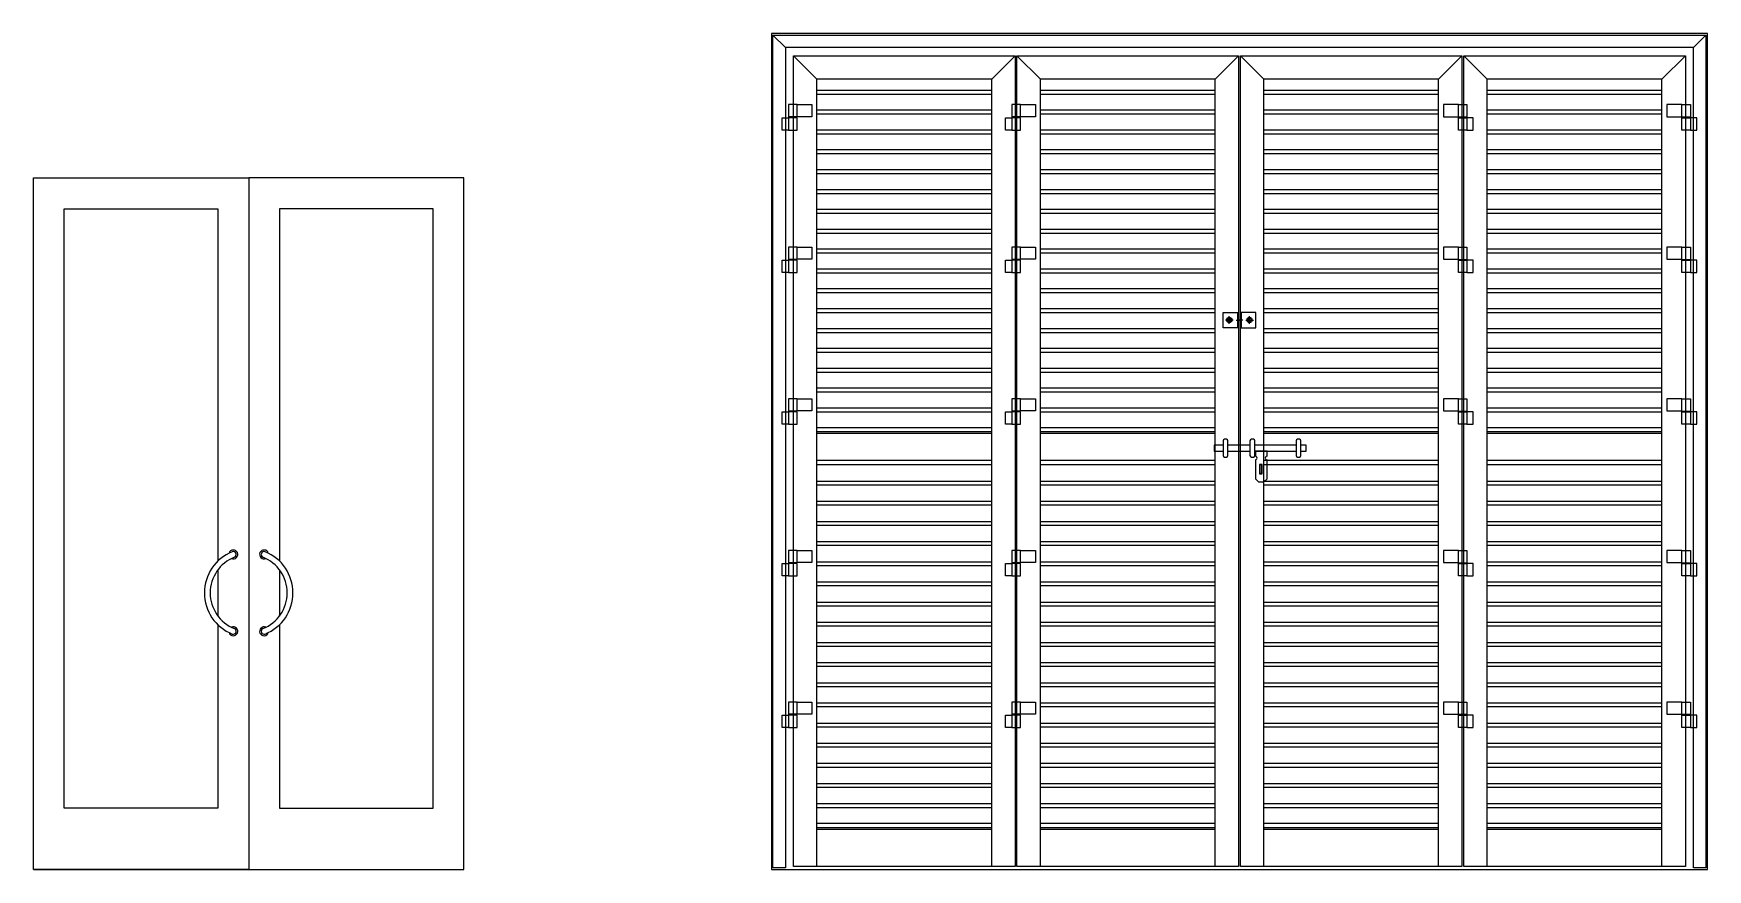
# Model space of a CAD drawing. Header units: inches. Extents: x -12530 to 36157, y 78659 to 110077.
# Drawn here: x 25592 to 31037, y 102029 to 104749 of the extents above; entities that cross this region are included whole.
import ezdxf

# ---------------------------------------------------------------- set-up
doc = ezdxf.new("R2010")
doc.units = ezdxf.units.IN
doc.header["$MEASUREMENT"] = 0
doc.layers.add('freecads.com', color=7, linetype='Continuous')

msp = doc.modelspace()

# ---------------------------------------------------------------- linework, layer by layer
at = {"layer": 'freecads.com'}
for p, q in [((31036.7, 104749.1), (27991.7, 104749.1)), ((27991.7, 104749.1), (27991.7, 102029.1)), ((27996.7, 102034.1), (27996.7, 104744.1)), ((27996.7, 104744.1), (31031.7, 104744.1)), ((27996.7, 104744.1), (28037.7, 104703.1)), ((30990.7, 104703.1), (31031.7, 104744.1)), ((31031.7, 104744.1), (31031.7, 102034.1)), ((31036.7, 102029.1), (31036.7, 104749.1)), ((30990.7, 104703.1), (28037.7, 104703.1)), ((28037.7, 104703.1), (28037.7, 102034.1)), ((28063.7, 102039.1), (28063.7, 104676.1)), ((28063.7, 104676.1), (28784.5, 104676.1)), ((28063.7, 104676.1), (28139.9, 104599.9)), ((28784.5, 104676.1), (28708.4, 104599.9)), ((28784.5, 104676.1), (28784.5, 102039.1)), ((28790.5, 102039.1), (28790.5, 104676.1)), ((28790.5, 104676.1), (29511.3, 104676.1)), ((28790.5, 104676.1), (28867.7, 104599.9)), ((29511.3, 104676.1), (29435.2, 104599.9)), ((29511.3, 104676.1), (29511.3, 102039.1)), ((29517.2, 102039.1), (29517.2, 104676.1)), ((29517.2, 104676.1), (30238, 104676.1)), ((29593.4, 104599.9), (29517.2, 104676.1)), ((30161.8, 104599.9), (30238, 104676.1)), ((30238, 104676.1), (30238, 102039.1)), ((30243.9, 102039.1), (30243.9, 104676.1)), ((30243.9, 104676.1), (30964.7, 104676.1)), ((30320.1, 104599.9), (30243.9, 104676.1)), ((30888.6, 104599.9), (30964.7, 104676.1)), ((30964.7, 104676.1), (30964.7, 102039.1)), ((30990.7, 102034.1), (30990.7, 104703.1)), ((28139.9, 102039.1), (28139.9, 104599.9)), ((28708.4, 104599.9), (28139.9, 104599.9)), ((28708.4, 102039.1), (28708.4, 104599.9)), ((28867.7, 102039.1), (28867.7, 104599.9)), ((29435.2, 104599.9), (28867.7, 104599.9)), ((29435.2, 102039.1), (29435.2, 104599.9)), ((29593.4, 102039.1), (29593.4, 104599.9)), ((30161.8, 104599.9), (29593.4, 104599.9)), ((30161.8, 102039.1), (30161.8, 104599.9)), ((30320.1, 102039.1), (30320.1, 104599.9)), ((30888.6, 104599.9), (30320.1, 104599.9)), ((30888.6, 102039.1), (30888.6, 104599.9)), ((28708.4, 104563.8), (28139.9, 104563.8)), ((28708.4, 104550.8), (28139.9, 104550.8)), ((29435.2, 104563.8), (28867.7, 104563.8)), ((29435.2, 104550.8), (28867.7, 104550.8)), ((30161.8, 104563.8), (29593.4, 104563.8)), ((30161.8, 104550.8), (29593.4, 104550.8)), ((30888.6, 104563.8), (30320.1, 104563.8)), ((30888.6, 104550.8), (30320.1, 104550.8)), ((28708.4, 104499.2), (28139.9, 104499.2)), ((29435.2, 104499.2), (28867.7, 104499.2)), ((30161.8, 104499.2), (29593.4, 104499.2)), ((30888.6, 104499.2), (30320.1, 104499.2)), ((28708.4, 104486.2), (28139.9, 104486.2)), ((29435.2, 104486.2), (28867.7, 104486.2)), ((30161.8, 104486.2), (29593.4, 104486.2)), ((30888.6, 104486.2), (30320.1, 104486.2)), ((28708.4, 104434.6), (28139.9, 104434.6)), ((28708.4, 104421.6), (28139.9, 104421.6)), ((29435.2, 104434.6), (28867.7, 104434.6)), ((29435.2, 104421.6), (28867.7, 104421.6)), ((30161.8, 104434.6), (29593.4, 104434.6)), ((30161.8, 104421.6), (29593.4, 104421.6)), ((30888.6, 104434.6), (30320.1, 104434.6)), ((30888.6, 104421.6), (30320.1, 104421.6)), ((28708.4, 104370), (28139.9, 104370)), ((28708.4, 104357), (28139.9, 104357)), ((29435.2, 104370), (28867.7, 104370)), ((29435.2, 104357), (28867.7, 104357)), ((30161.8, 104370), (29593.4, 104370)), ((30161.8, 104357), (29593.4, 104357)), ((30888.6, 104370), (30320.1, 104370)), ((30888.6, 104357), (30320.1, 104357)), ((25591.7, 102029.1), (25591.7, 104279.1)), ((25591.7, 104279.1), (26291.7, 104279.1)), ((26291.7, 104279.1), (26291.7, 102029.1)), ((26991.7, 104279.1), (26291.7, 104279.1)), ((26291.7, 104279.1), (26291.7, 102029.1)), ((26991.7, 102029.1), (26991.7, 104279.1)), ((28708.4, 104305.4), (28139.9, 104305.4)), ((28708.4, 104292.4), (28139.9, 104292.4)), ((29435.2, 104305.4), (28867.7, 104305.4)), ((29435.2, 104292.4), (28867.7, 104292.4)), ((30161.8, 104305.4), (29593.4, 104305.4)), ((30161.8, 104292.4), (29593.4, 104292.4)), ((30888.6, 104305.4), (30320.1, 104305.4)), ((30888.6, 104292.4), (30320.1, 104292.4)), ((28708.4, 104240.8), (28139.9, 104240.8)), ((28708.4, 104227.8), (28139.9, 104227.8)), ((29435.2, 104240.8), (28867.7, 104240.8)), ((29435.2, 104227.8), (28867.7, 104227.8)), ((30161.8, 104240.8), (29593.4, 104240.8)), ((30161.8, 104227.8), (29593.4, 104227.8)), ((30888.6, 104240.8), (30320.1, 104240.8)), ((30888.6, 104227.8), (30320.1, 104227.8)), ((25691.7, 102229.1), (25691.7, 104179.1)), ((25691.7, 104179.1), (26191.7, 104179.1)), ((26191.7, 104179.1), (26191.7, 103032.9)), ((26891.7, 104179.1), (26391.7, 104179.1)), ((26391.7, 104179.1), (26391.7, 103032.9)), ((26891.7, 102229.1), (26891.7, 104179.1)), ((28708.4, 104176.2), (28139.9, 104176.2)), ((28708.4, 104163.2), (28139.9, 104163.2)), ((29435.2, 104176.2), (28867.7, 104176.2)), ((29435.2, 104163.2), (28867.7, 104163.2)), ((30161.8, 104176.2), (29593.4, 104176.2)), ((30161.8, 104163.2), (29593.4, 104163.2)), ((30888.6, 104176.2), (30320.1, 104176.2)), ((30888.6, 104163.2), (30320.1, 104163.2)), ((28708.4, 104111.6), (28139.9, 104111.6)), ((29435.2, 104111.6), (28867.7, 104111.6)), ((30161.8, 104111.6), (29593.4, 104111.6)), ((30888.6, 104111.6), (30320.1, 104111.6)), ((28708.4, 104098.6), (28139.9, 104098.6)), ((29435.2, 104098.6), (28867.7, 104098.6)), ((30161.8, 104098.6), (29593.4, 104098.6)), ((30888.6, 104098.6), (30320.1, 104098.6)), ((28708.4, 104047), (28139.9, 104047)), ((28708.4, 104034), (28139.9, 104034)), ((29435.2, 104047), (28867.7, 104047)), ((29435.2, 104034), (28867.7, 104034)), ((30161.8, 104047), (29593.4, 104047)), ((30161.8, 104034), (29593.4, 104034)), ((30888.6, 104047), (30320.1, 104047)), ((30888.6, 104034), (30320.1, 104034)), ((28708.4, 103982.4), (28139.9, 103982.4)), ((28708.4, 103969.4), (28139.9, 103969.4)), ((29435.2, 103982.4), (28867.7, 103982.4)), ((29435.2, 103969.4), (28867.7, 103969.4)), ((30161.8, 103982.4), (29593.4, 103982.4)), ((30161.8, 103969.4), (29593.4, 103969.4)), ((30888.6, 103982.4), (30320.1, 103982.4)), ((30888.6, 103969.4), (30320.1, 103969.4)), ((28708.4, 103917.8), (28139.9, 103917.8)), ((28708.4, 103904.8), (28139.9, 103904.8)), ((29435.2, 103917.8), (28867.7, 103917.8)), ((29435.2, 103904.8), (28867.7, 103904.8)), ((30161.8, 103917.8), (29593.4, 103917.8)), ((30161.8, 103904.8), (29593.4, 103904.8)), ((30888.6, 103917.8), (30320.1, 103917.8)), ((30888.6, 103904.8), (30320.1, 103904.8)), ((28708.4, 103853.2), (28139.9, 103853.2)), ((28708.4, 103840.2), (28139.9, 103840.2)), ((29435.2, 103853.2), (28867.7, 103853.2)), ((29435.2, 103840.2), (28867.7, 103840.2)), ((30161.8, 103853.2), (29593.4, 103853.2)), ((30161.8, 103840.2), (29593.4, 103840.2)), ((30888.6, 103853.2), (30320.1, 103853.2)), ((30888.6, 103840.2), (30320.1, 103840.2)), ((28708.4, 103788.6), (28139.9, 103788.6)), ((29435.2, 103788.6), (28867.7, 103788.6)), ((30161.8, 103788.6), (29593.4, 103788.6)), ((30888.6, 103788.6), (30320.1, 103788.6)), ((28708.4, 103775.6), (28139.9, 103775.6)), ((29435.2, 103775.6), (28867.7, 103775.6)), ((30161.8, 103775.6), (29593.4, 103775.6)), ((30888.6, 103775.6), (30320.1, 103775.6)), ((28708.4, 103724), (28139.9, 103724)), ((28708.4, 103711), (28139.9, 103711)), ((29435.2, 103724), (28867.7, 103724)), ((29435.2, 103711), (28867.7, 103711)), ((30161.8, 103724), (29593.4, 103724)), ((30161.8, 103711), (29593.4, 103711)), ((30888.6, 103724), (30320.1, 103724)), ((30888.6, 103711), (30320.1, 103711)), ((28708.4, 103659.4), (28139.9, 103659.4)), ((28708.4, 103646.4), (28139.9, 103646.4)), ((29435.2, 103659.4), (28867.7, 103659.4)), ((29435.2, 103646.4), (28867.7, 103646.4)), ((30161.8, 103659.4), (29593.4, 103659.4)), ((30161.8, 103646.4), (29593.4, 103646.4)), ((30888.6, 103659.4), (30320.1, 103659.4)), ((30888.6, 103646.4), (30320.1, 103646.4)), ((28708.4, 103594.8), (28139.9, 103594.8)), ((28708.4, 103581.8), (28139.9, 103581.8)), ((29435.2, 103594.8), (28867.7, 103594.8)), ((29435.2, 103581.8), (28867.7, 103581.8)), ((30161.8, 103594.8), (29593.4, 103594.8)), ((30161.8, 103581.8), (29593.4, 103581.8)), ((30888.6, 103594.8), (30320.1, 103594.8)), ((30888.6, 103581.8), (30320.1, 103581.8)), ((28708.4, 103530.2), (28139.9, 103530.2)), ((28708.4, 103517.2), (28139.9, 103517.2)), ((29435.2, 103530.2), (28867.7, 103530.2)), ((29435.2, 103517.2), (28867.7, 103517.2)), ((30161.8, 103530.2), (29593.4, 103530.2)), ((30161.8, 103517.2), (29593.4, 103517.2)), ((30888.6, 103530.2), (30320.1, 103530.2)), ((30888.6, 103517.2), (30320.1, 103517.2)), ((28708.4, 103465.6), (28139.9, 103465.6)), ((29435.2, 103465.6), (28867.7, 103465.6)), ((30161.8, 103465.6), (29593.4, 103465.6)), ((30888.6, 103465.6), (30320.1, 103465.6)), ((28708.4, 103452.6), (28139.9, 103452.6)), ((28708.4, 103448.1), (28139.9, 103448.1)), ((29435.2, 103452.6), (28867.7, 103452.6)), ((29435.2, 103448.1), (28867.7, 103448.1)), ((30161.8, 103452.6), (29593.4, 103452.6)), ((30161.8, 103448.1), (29593.4, 103448.1)), ((30888.6, 103452.6), (30320.1, 103452.6)), ((30888.6, 103448.1), (30320.1, 103448.1)), ((28708.4, 103360.1), (28139.9, 103360.1)), ((29435.2, 103360.1), (28867.7, 103360.1)), ((30161.8, 103360.1), (29593.4, 103360.1)), ((30888.6, 103360.1), (30320.1, 103360.1)), ((28708.4, 103345.5), (28139.9, 103345.5)), ((28708.4, 103291.9), (28139.9, 103291.9)), ((29435.2, 103345.5), (28867.7, 103345.5)), ((29435.2, 103291.9), (28867.7, 103291.9)), ((30161.8, 103345.5), (29593.4, 103345.5)), ((30161.8, 103291.9), (29593.4, 103291.9)), ((30888.6, 103345.5), (30320.1, 103345.5)), ((30888.6, 103291.9), (30320.1, 103291.9)), ((28708.4, 103279.9), (28139.9, 103279.9)), ((29435.2, 103279.9), (28867.7, 103279.9)), ((30161.8, 103279.9), (29593.4, 103279.9)), ((30888.6, 103279.9), (30320.1, 103279.9)), ((28708.4, 103226.3), (28139.9, 103226.3)), ((28708.4, 103214.3), (28139.9, 103214.3)), ((29435.2, 103226.3), (28867.7, 103226.3)), ((29435.2, 103214.3), (28867.7, 103214.3)), ((30161.8, 103226.3), (29593.4, 103226.3)), ((30161.8, 103214.3), (29593.4, 103214.3)), ((30888.6, 103226.3), (30320.1, 103226.3)), ((30888.6, 103214.3), (30320.1, 103214.3)), ((28708.4, 103160.7), (28139.9, 103160.7)), ((28708.4, 103148.7), (28139.9, 103148.7)), ((29435.2, 103160.7), (28867.7, 103160.7)), ((29435.2, 103148.7), (28867.7, 103148.7)), ((30161.8, 103160.7), (29593.4, 103160.7)), ((30161.8, 103148.7), (29593.4, 103148.7)), ((30888.6, 103160.7), (30320.1, 103160.7)), ((30888.6, 103148.7), (30320.1, 103148.7)), ((28708.4, 103095.1), (28139.9, 103095.1)), ((28708.4, 103083.1), (28139.9, 103083.1)), ((29435.2, 103095.1), (28867.7, 103095.1)), ((29435.2, 103083.1), (28867.7, 103083.1)), ((30161.8, 103095.1), (29593.4, 103095.1)), ((30161.8, 103083.1), (29593.4, 103083.1)), ((30888.6, 103095.1), (30320.1, 103095.1)), ((30888.6, 103083.1), (30320.1, 103083.1)), ((28708.4, 103029.5), (28139.9, 103029.5)), ((29435.2, 103029.5), (28867.7, 103029.5)), ((30161.8, 103029.5), (29593.4, 103029.5)), ((30888.6, 103029.5), (30320.1, 103029.5)), ((26191.7, 103004.3), (26191.7, 102853.9)), ((26391.7, 103004.3), (26391.7, 102853.9)), ((28708.4, 103017.5), (28139.9, 103017.5)), ((29435.2, 103017.5), (28867.7, 103017.5)), ((30161.8, 103017.5), (29593.4, 103017.5)), ((30888.6, 103017.5), (30320.1, 103017.5)), ((28708.4, 102963.9), (28139.9, 102963.9)), ((28708.4, 102951.9), (28139.9, 102951.9)), ((29435.2, 102963.9), (28867.7, 102963.9)), ((29435.2, 102951.9), (28867.7, 102951.9)), ((30161.8, 102963.9), (29593.4, 102963.9)), ((30161.8, 102951.9), (29593.4, 102951.9)), ((30888.6, 102963.9), (30320.1, 102963.9)), ((30888.6, 102951.9), (30320.1, 102951.9)), ((28708.4, 102898.3), (28139.9, 102898.3)), ((28708.4, 102886.3), (28139.9, 102886.3)), ((29435.2, 102898.3), (28867.7, 102898.3)), ((29435.2, 102886.3), (28867.7, 102886.3)), ((30161.8, 102898.3), (29593.4, 102898.3)), ((30161.8, 102886.3), (29593.4, 102886.3)), ((30888.6, 102898.3), (30320.1, 102898.3)), ((30888.6, 102886.3), (30320.1, 102886.3)), ((26191.7, 102825.3), (26191.7, 102229.1)), ((26391.7, 102825.3), (26391.7, 102229.1)), ((28708.4, 102832.7), (28139.9, 102832.7)), ((28708.4, 102820.7), (28139.9, 102820.7)), ((29435.2, 102832.7), (28867.7, 102832.7)), ((29435.2, 102820.7), (28867.7, 102820.7)), ((30161.8, 102832.7), (29593.4, 102832.7)), ((30161.8, 102820.7), (29593.4, 102820.7)), ((30888.6, 102832.7), (30320.1, 102832.7)), ((30888.6, 102820.7), (30320.1, 102820.7)), ((28708.4, 102767.1), (28139.9, 102767.1)), ((28708.4, 102755.1), (28139.9, 102755.1)), ((29435.2, 102767.1), (28867.7, 102767.1)), ((29435.2, 102755.1), (28867.7, 102755.1)), ((30161.8, 102767.1), (29593.4, 102767.1)), ((30161.8, 102755.1), (29593.4, 102755.1)), ((30888.6, 102767.1), (30320.1, 102767.1)), ((30888.6, 102755.1), (30320.1, 102755.1)), ((28708.4, 102701.5), (28139.9, 102701.5)), ((29435.2, 102701.5), (28867.7, 102701.5)), ((30161.8, 102701.5), (29593.4, 102701.5)), ((30888.6, 102701.5), (30320.1, 102701.5)), ((28708.4, 102689.5), (28139.9, 102689.5)), ((29435.2, 102689.5), (28867.7, 102689.5)), ((30161.8, 102689.5), (29593.4, 102689.5)), ((30888.6, 102689.5), (30320.1, 102689.5)), ((28708.4, 102635.9), (28139.9, 102635.9)), ((28708.4, 102623.9), (28139.9, 102623.9)), ((29435.2, 102635.9), (28867.7, 102635.9)), ((29435.2, 102623.9), (28867.7, 102623.9)), ((30161.8, 102635.9), (29593.4, 102635.9)), ((30161.8, 102623.9), (29593.4, 102623.9)), ((30888.6, 102635.9), (30320.1, 102635.9)), ((30888.6, 102623.9), (30320.1, 102623.9)), ((28708.4, 102570.3), (28139.9, 102570.3)), ((28708.4, 102558.3), (28139.9, 102558.3)), ((29435.2, 102570.3), (28867.7, 102570.3)), ((29435.2, 102558.3), (28867.7, 102558.3)), ((30161.8, 102570.3), (29593.4, 102570.3)), ((30161.8, 102558.3), (29593.4, 102558.3)), ((30888.6, 102570.3), (30320.1, 102570.3)), ((30888.6, 102558.3), (30320.1, 102558.3)), ((28708.4, 102504.7), (28139.9, 102504.7)), ((28708.4, 102492.7), (28139.9, 102492.7)), ((29435.2, 102504.7), (28867.7, 102504.7)), ((29435.2, 102492.7), (28867.7, 102492.7)), ((30161.8, 102504.7), (29593.4, 102504.7)), ((30161.8, 102492.7), (29593.4, 102492.7)), ((30888.6, 102504.7), (30320.1, 102504.7)), ((30888.6, 102492.7), (30320.1, 102492.7)), ((28708.4, 102439.1), (28139.9, 102439.1)), ((28708.4, 102427.1), (28139.9, 102427.1)), ((29435.2, 102439.1), (28867.7, 102439.1)), ((29435.2, 102427.1), (28867.7, 102427.1)), ((30161.8, 102439.1), (29593.4, 102439.1)), ((30161.8, 102427.1), (29593.4, 102427.1)), ((30888.6, 102439.1), (30320.1, 102439.1)), ((30888.6, 102427.1), (30320.1, 102427.1)), ((28708.4, 102373.5), (28139.9, 102373.5)), ((29435.2, 102373.5), (28867.7, 102373.5)), ((30161.8, 102373.5), (29593.4, 102373.5)), ((30888.6, 102373.5), (30320.1, 102373.5)), ((28708.4, 102361.5), (28139.9, 102361.5)), ((29435.2, 102361.5), (28867.7, 102361.5)), ((30161.8, 102361.5), (29593.4, 102361.5)), ((30888.6, 102361.5), (30320.1, 102361.5)), ((28708.4, 102307.9), (28139.9, 102307.9)), ((28708.4, 102295.9), (28139.9, 102295.9)), ((29435.2, 102307.9), (28867.7, 102307.9)), ((29435.2, 102295.9), (28867.7, 102295.9)), ((30161.8, 102307.9), (29593.4, 102307.9)), ((30161.8, 102295.9), (29593.4, 102295.9)), ((30888.6, 102307.9), (30320.1, 102307.9)), ((30888.6, 102295.9), (30320.1, 102295.9)), ((26191.7, 102229.1), (25691.7, 102229.1)), ((26391.7, 102229.1), (26891.7, 102229.1)), ((28708.4, 102242.3), (28139.9, 102242.3)), ((28708.4, 102230.3), (28139.9, 102230.3)), ((29435.2, 102242.3), (28867.7, 102242.3)), ((29435.2, 102230.3), (28867.7, 102230.3)), ((30161.8, 102242.3), (29593.4, 102242.3)), ((30161.8, 102230.3), (29593.4, 102230.3)), ((30888.6, 102242.3), (30320.1, 102242.3)), ((30888.6, 102230.3), (30320.1, 102230.3)), ((28708.4, 102178.3), (28139.9, 102178.3)), ((28708.4, 102164.7), (28139.9, 102164.7)), ((28708.4, 102159.1), (28139.9, 102159.1)), ((29435.2, 102178.3), (28867.7, 102178.3)), ((29435.2, 102164.7), (28867.7, 102164.7)), ((29435.2, 102159.1), (28867.7, 102159.1)), ((30161.8, 102178.3), (29593.4, 102178.3)), ((30161.8, 102164.7), (29593.4, 102164.7)), ((30161.8, 102159.1), (29593.4, 102159.1)), ((30888.6, 102178.3), (30320.1, 102178.3)), ((30888.6, 102164.7), (30320.1, 102164.7)), ((30888.6, 102159.1), (30320.1, 102159.1)), ((26291.7, 102029.1), (25591.7, 102029.1)), ((25591.7, 102029.1), (26991.7, 102029.1)), ((26291.7, 102029.1), (26991.7, 102029.1)), ((27991.7, 102029.1), (31036.7, 102029.1)), ((28037.7, 102034.1), (27996.7, 102034.1)), ((28784.5, 102039.1), (28063.7, 102039.1)), ((29511.3, 102039.1), (28790.5, 102039.1)), ((30238, 102039.1), (29517.2, 102039.1)), ((30964.7, 102039.1), (30243.9, 102039.1)), ((31031.7, 102034.1), (30990.7, 102034.1))]:
    msp.add_line(p, q, dxfattribs=at)
at = {"layer": 'freecads.com', "ltscale": 50}
for p, q in [((28075.2, 104517.6), (28047.4, 104517.6)), ((28047.4, 104517.6), (28047.4, 104477.3)), ((28075.2, 104477.6), (28075.2, 104517.6)), ((28075.2, 104517.6), (28123.7, 104517.6)), ((28075.2, 104477.8), (28075.2, 104517.6)), ((28123.7, 104517.6), (28123.7, 104477.8)), ((28802, 104517.6), (28774.2, 104517.6)), ((28774.2, 104517.6), (28774.2, 104477.3)), ((28802, 104477.6), (28802, 104517.6)), ((28802, 104517.6), (28850.5, 104517.6)), ((28802, 104477.8), (28802, 104517.6)), ((28850.5, 104517.6), (28850.5, 104477.8)), ((30226.5, 104517.6), (30177.9, 104517.6)), ((30177.9, 104517.6), (30177.9, 104477.8)), ((30226.5, 104477.6), (30226.5, 104517.6)), ((30226.5, 104517.6), (30254.2, 104517.6)), ((30226.5, 104477.8), (30226.5, 104517.6)), ((30254.2, 104517.6), (30254.2, 104477.3)), ((30953.3, 104517.6), (30904.7, 104517.6)), ((30904.7, 104517.6), (30904.7, 104477.8)), ((30953.3, 104477.6), (30953.3, 104517.6)), ((30953.3, 104517.6), (30981, 104517.6)), ((30953.3, 104477.8), (30953.3, 104517.6)), ((30981, 104517.6), (30981, 104477.3)), ((28026.7, 104474.6), (28047.4, 104474.6)), ((28026.7, 104434.8), (28026.7, 104474.6)), ((28075.2, 104477.6), (28047.4, 104477.6)), ((28047.4, 104474.6), (28047.4, 104434.8)), ((28075.2, 104474.6), (28047.4, 104474.6)), ((28047.4, 104474.6), (28047.4, 104434.8)), ((28049.4, 104474.6), (28049.4, 104477.6)), ((28073.2, 104474.6), (28073.2, 104477.6)), ((28123.7, 104477.8), (28075.2, 104477.8)), ((28075.2, 104434.8), (28075.2, 104474.6)), ((28753.5, 104474.6), (28774.2, 104474.6)), ((28753.5, 104434.8), (28753.5, 104474.6)), ((28802, 104477.6), (28774.2, 104477.6)), ((28774.2, 104474.6), (28774.2, 104434.8)), ((28802, 104474.6), (28774.2, 104474.6)), ((28774.2, 104474.6), (28774.2, 104434.8)), ((28776.2, 104474.6), (28776.2, 104477.6)), ((28800, 104474.6), (28800, 104477.6)), ((28850.5, 104477.8), (28802, 104477.8)), ((28802, 104434.8), (28802, 104474.6)), ((30177.9, 104477.8), (30226.5, 104477.8)), ((30226.5, 104477.6), (30254.2, 104477.6)), ((30226.5, 104434.8), (30226.5, 104474.6)), ((30226.5, 104474.6), (30254.2, 104474.6)), ((30228.5, 104474.6), (30228.5, 104477.6)), ((30252.2, 104474.6), (30252.2, 104477.6)), ((30254.2, 104474.6), (30254.2, 104434.8)), ((30275, 104474.6), (30254.2, 104474.6)), ((30254.2, 104474.6), (30254.2, 104434.8)), ((30275, 104434.8), (30275, 104474.6)), ((30904.7, 104477.8), (30953.3, 104477.8)), ((30953.3, 104477.6), (30981, 104477.6)), ((30953.3, 104434.8), (30953.3, 104474.6)), ((30953.3, 104474.6), (30981, 104474.6)), ((30955.3, 104474.6), (30955.3, 104477.6)), ((30979, 104474.6), (30979, 104477.6)), ((30981, 104474.6), (30981, 104434.8)), ((31001.8, 104474.6), (30981, 104474.6)), ((30981, 104474.6), (30981, 104434.8)), ((31001.8, 104434.8), (31001.8, 104474.6)), ((28047.4, 104434.8), (28026.7, 104434.8)), ((28047.4, 104434.8), (28075.2, 104434.8)), ((28774.2, 104434.8), (28753.5, 104434.8)), ((28774.2, 104434.8), (28802, 104434.8)), ((30254.2, 104434.8), (30226.5, 104434.8)), ((30254.2, 104434.8), (30275, 104434.8)), ((30981, 104434.8), (30953.3, 104434.8)), ((30981, 104434.8), (31001.8, 104434.8)), ((28075.2, 104054.2), (28047.4, 104054.2)), ((28047.4, 104054.2), (28047.4, 104013.9)), ((28075.2, 104014.2), (28075.2, 104054.2)), ((28075.2, 104054.2), (28123.7, 104054.2)), ((28075.2, 104014.4), (28075.2, 104054.2)), ((28123.7, 104054.2), (28123.7, 104014.4)), ((28802, 104054.2), (28774.2, 104054.2)), ((28774.2, 104054.2), (28774.2, 104013.9)), ((28802, 104014.2), (28802, 104054.2)), ((28802, 104054.2), (28850.5, 104054.2)), ((28802, 104014.4), (28802, 104054.2)), ((28850.5, 104054.2), (28850.5, 104014.4)), ((30226.5, 104054.2), (30177.9, 104054.2)), ((30177.9, 104054.2), (30177.9, 104014.4)), ((30226.5, 104014.2), (30226.5, 104054.2)), ((30226.5, 104054.2), (30254.2, 104054.2)), ((30226.5, 104014.4), (30226.5, 104054.2)), ((30254.2, 104054.2), (30254.2, 104013.9)), ((30953.3, 104054.2), (30904.7, 104054.2)), ((30904.7, 104054.2), (30904.7, 104014.4)), ((30953.3, 104014.2), (30953.3, 104054.2)), ((30953.3, 104054.2), (30981, 104054.2)), ((30953.3, 104014.4), (30953.3, 104054.2)), ((30981, 104054.2), (30981, 104013.9)), ((28026.7, 104011.2), (28047.4, 104011.2)), ((28026.7, 103971.4), (28026.7, 104011.2)), ((28075.2, 104014.2), (28047.4, 104014.2)), ((28047.4, 104011.2), (28047.4, 103971.4)), ((28075.2, 104011.2), (28047.4, 104011.2)), ((28047.4, 104011.2), (28047.4, 103971.4)), ((28049.4, 104011.2), (28049.4, 104014.2)), ((28073.2, 104011.2), (28073.2, 104014.2)), ((28123.7, 104014.4), (28075.2, 104014.4)), ((28075.2, 103971.4), (28075.2, 104011.2)), ((28753.5, 104011.2), (28774.2, 104011.2)), ((28753.5, 103971.4), (28753.5, 104011.2)), ((28802, 104014.2), (28774.2, 104014.2)), ((28774.2, 104011.2), (28774.2, 103971.4)), ((28802, 104011.2), (28774.2, 104011.2)), ((28774.2, 104011.2), (28774.2, 103971.4)), ((28776.2, 104011.2), (28776.2, 104014.2)), ((28800, 104011.2), (28800, 104014.2)), ((28850.5, 104014.4), (28802, 104014.4)), ((28802, 103971.4), (28802, 104011.2)), ((30177.9, 104014.4), (30226.5, 104014.4)), ((30226.5, 104014.2), (30254.2, 104014.2)), ((30226.5, 103971.4), (30226.5, 104011.2)), ((30226.5, 104011.2), (30254.2, 104011.2)), ((30228.5, 104011.2), (30228.5, 104014.2)), ((30252.2, 104011.2), (30252.2, 104014.2)), ((30254.2, 104011.2), (30254.2, 103971.4)), ((30275, 104011.2), (30254.2, 104011.2)), ((30254.2, 104011.2), (30254.2, 103971.4)), ((30275, 103971.4), (30275, 104011.2)), ((30904.7, 104014.4), (30953.3, 104014.4)), ((30953.3, 104014.2), (30981, 104014.2)), ((30953.3, 103971.4), (30953.3, 104011.2)), ((30953.3, 104011.2), (30981, 104011.2)), ((30955.3, 104011.2), (30955.3, 104014.2)), ((30979, 104011.2), (30979, 104014.2)), ((30981, 104011.2), (30981, 103971.4)), ((31001.8, 104011.2), (30981, 104011.2)), ((30981, 104011.2), (30981, 103971.4)), ((31001.8, 103971.4), (31001.8, 104011.2)), ((28047.4, 103971.4), (28026.7, 103971.4)), ((28047.4, 103971.4), (28075.2, 103971.4)), ((28774.2, 103971.4), (28753.5, 103971.4)), ((28774.2, 103971.4), (28802, 103971.4)), ((30254.2, 103971.4), (30226.5, 103971.4)), ((30254.2, 103971.4), (30275, 103971.4)), ((30981, 103971.4), (30953.3, 103971.4)), ((30981, 103971.4), (31001.8, 103971.4)), ((28026.7, 103517.8), (28047.4, 103517.8)), ((28026.7, 103478), (28026.7, 103517.8)), ((28075.2, 103560.8), (28047.4, 103560.8)), ((28047.4, 103560.8), (28047.4, 103520.5)), ((28075.2, 103520.8), (28047.4, 103520.8)), ((28047.4, 103517.8), (28047.4, 103478)), ((28075.2, 103517.8), (28047.4, 103517.8)), ((28047.4, 103517.8), (28047.4, 103478)), ((28049.4, 103517.8), (28049.4, 103520.8)), ((28073.2, 103517.8), (28073.2, 103520.8)), ((28075.2, 103520.8), (28075.2, 103560.8)), ((28075.2, 103560.8), (28123.7, 103560.8)), ((28075.2, 103521), (28075.2, 103560.8)), ((28123.7, 103521), (28075.2, 103521)), ((28075.2, 103478), (28075.2, 103517.8)), ((28123.7, 103560.8), (28123.7, 103521)), ((28753.5, 103517.8), (28774.2, 103517.8)), ((28753.5, 103478), (28753.5, 103517.8)), ((28802, 103560.8), (28774.2, 103560.8)), ((28774.2, 103560.8), (28774.2, 103520.5)), ((28802, 103520.8), (28774.2, 103520.8)), ((28774.2, 103517.8), (28774.2, 103478)), ((28802, 103517.8), (28774.2, 103517.8)), ((28774.2, 103517.8), (28774.2, 103478)), ((28776.2, 103517.8), (28776.2, 103520.8)), ((28800, 103517.8), (28800, 103520.8)), ((28802, 103520.8), (28802, 103560.8)), ((28802, 103560.8), (28850.5, 103560.8)), ((28802, 103521), (28802, 103560.8)), ((28850.5, 103521), (28802, 103521)), ((28802, 103478), (28802, 103517.8)), ((28850.5, 103560.8), (28850.5, 103521)), ((30226.5, 103560.8), (30177.9, 103560.8)), ((30177.9, 103560.8), (30177.9, 103521)), ((30177.9, 103521), (30226.5, 103521)), ((30226.5, 103520.8), (30226.5, 103560.8)), ((30226.5, 103560.8), (30254.2, 103560.8)), ((30226.5, 103521), (30226.5, 103560.8)), ((30226.5, 103520.8), (30254.2, 103520.8)), ((30226.5, 103478), (30226.5, 103517.8)), ((30226.5, 103517.8), (30254.2, 103517.8)), ((30228.5, 103517.8), (30228.5, 103520.8)), ((30252.2, 103517.8), (30252.2, 103520.8)), ((30254.2, 103560.8), (30254.2, 103520.5)), ((30254.2, 103517.8), (30254.2, 103478)), ((30275, 103517.8), (30254.2, 103517.8)), ((30254.2, 103517.8), (30254.2, 103478)), ((30275, 103478), (30275, 103517.8)), ((30953.3, 103560.8), (30904.7, 103560.8)), ((30904.7, 103560.8), (30904.7, 103521)), ((30904.7, 103521), (30953.3, 103521)), ((30953.3, 103520.8), (30953.3, 103560.8)), ((30953.3, 103560.8), (30981, 103560.8)), ((30953.3, 103521), (30953.3, 103560.8)), ((30953.3, 103520.8), (30981, 103520.8)), ((30953.3, 103478), (30953.3, 103517.8)), ((30953.3, 103517.8), (30981, 103517.8)), ((30955.3, 103517.8), (30955.3, 103520.8)), ((30979, 103517.8), (30979, 103520.8)), ((30981, 103560.8), (30981, 103520.5)), ((30981, 103517.8), (30981, 103478)), ((31001.8, 103517.8), (30981, 103517.8)), ((30981, 103517.8), (30981, 103478)), ((31001.8, 103478), (31001.8, 103517.8)), ((28047.4, 103478), (28026.7, 103478)), ((28047.4, 103478), (28075.2, 103478)), ((28774.2, 103478), (28753.5, 103478)), ((28774.2, 103478), (28802, 103478)), ((30254.2, 103478), (30226.5, 103478)), ((30254.2, 103478), (30275, 103478)), ((30981, 103478), (30953.3, 103478)), ((30981, 103478), (31001.8, 103478)), ((28026.7, 103024.4), (28047.4, 103024.4)), ((28026.7, 102984.6), (28026.7, 103024.4)), ((28075.2, 103067.4), (28047.4, 103067.4)), ((28047.4, 103067.4), (28047.4, 103027.1)), ((28075.2, 103027.4), (28047.4, 103027.4)), ((28047.4, 103024.4), (28047.4, 102984.6)), ((28075.2, 103024.4), (28047.4, 103024.4)), ((28047.4, 103024.4), (28047.4, 102984.6)), ((28049.4, 103024.4), (28049.4, 103027.4)), ((28073.2, 103024.4), (28073.2, 103027.4)), ((28075.2, 103027.4), (28075.2, 103067.4)), ((28075.2, 103067.4), (28123.7, 103067.4)), ((28075.2, 103027.6), (28075.2, 103067.4)), ((28123.7, 103027.6), (28075.2, 103027.6)), ((28075.2, 102984.6), (28075.2, 103024.4)), ((28123.7, 103067.4), (28123.7, 103027.6)), ((28753.5, 103024.4), (28774.2, 103024.4)), ((28753.5, 102984.6), (28753.5, 103024.4)), ((28802, 103067.4), (28774.2, 103067.4)), ((28774.2, 103067.4), (28774.2, 103027.1)), ((28802, 103027.4), (28774.2, 103027.4)), ((28774.2, 103024.4), (28774.2, 102984.6)), ((28802, 103024.4), (28774.2, 103024.4)), ((28774.2, 103024.4), (28774.2, 102984.6)), ((28776.2, 103024.4), (28776.2, 103027.4)), ((28800, 103024.4), (28800, 103027.4)), ((28802, 103027.4), (28802, 103067.4)), ((28802, 103067.4), (28850.5, 103067.4)), ((28802, 103027.6), (28802, 103067.4)), ((28850.5, 103027.6), (28802, 103027.6)), ((28802, 102984.6), (28802, 103024.4)), ((28850.5, 103067.4), (28850.5, 103027.6)), ((30226.5, 103067.4), (30177.9, 103067.4)), ((30177.9, 103067.4), (30177.9, 103027.6)), ((30177.9, 103027.6), (30226.5, 103027.6)), ((30226.5, 103027.4), (30226.5, 103067.4)), ((30226.5, 103067.4), (30254.2, 103067.4)), ((30226.5, 103027.6), (30226.5, 103067.4)), ((30226.5, 103027.4), (30254.2, 103027.4)), ((30226.5, 102984.6), (30226.5, 103024.4)), ((30226.5, 103024.4), (30254.2, 103024.4)), ((30228.5, 103024.4), (30228.5, 103027.4)), ((30252.2, 103024.4), (30252.2, 103027.4)), ((30254.2, 103067.4), (30254.2, 103027.1)), ((30254.2, 103024.4), (30254.2, 102984.6)), ((30275, 103024.4), (30254.2, 103024.4)), ((30254.2, 103024.4), (30254.2, 102984.6)), ((30275, 102984.6), (30275, 103024.4)), ((30953.3, 103067.4), (30904.7, 103067.4)), ((30904.7, 103067.4), (30904.7, 103027.6)), ((30904.7, 103027.6), (30953.3, 103027.6)), ((30953.3, 103027.4), (30953.3, 103067.4)), ((30953.3, 103067.4), (30981, 103067.4)), ((30953.3, 103027.6), (30953.3, 103067.4)), ((30953.3, 103027.4), (30981, 103027.4)), ((30953.3, 102984.6), (30953.3, 103024.4)), ((30953.3, 103024.4), (30981, 103024.4)), ((30955.3, 103024.4), (30955.3, 103027.4)), ((30979, 103024.4), (30979, 103027.4)), ((30981, 103067.4), (30981, 103027.1)), ((30981, 103024.4), (30981, 102984.6)), ((31001.8, 103024.4), (30981, 103024.4)), ((30981, 103024.4), (30981, 102984.6)), ((31001.8, 102984.6), (31001.8, 103024.4)), ((28047.4, 102984.6), (28026.7, 102984.6)), ((28047.4, 102984.6), (28075.2, 102984.6)), ((28774.2, 102984.6), (28753.5, 102984.6)), ((28774.2, 102984.6), (28802, 102984.6)), ((30254.2, 102984.6), (30226.5, 102984.6)), ((30254.2, 102984.6), (30275, 102984.6)), ((30981, 102984.6), (30953.3, 102984.6)), ((30981, 102984.6), (31001.8, 102984.6)), ((28026.7, 102531), (28047.4, 102531)), ((28026.7, 102491.2), (28026.7, 102531)), ((28075.2, 102574), (28047.4, 102574)), ((28047.4, 102574), (28047.4, 102533.7)), ((28075.2, 102534), (28047.4, 102534)), ((28047.4, 102531), (28047.4, 102491.2)), ((28075.2, 102531), (28047.4, 102531)), ((28047.4, 102531), (28047.4, 102491.2)), ((28049.4, 102531), (28049.4, 102534)), ((28073.2, 102531), (28073.2, 102534)), ((28075.2, 102534), (28075.2, 102574)), ((28075.2, 102574), (28123.7, 102574)), ((28075.2, 102534.2), (28075.2, 102574)), ((28123.7, 102534.2), (28075.2, 102534.2)), ((28075.2, 102491.2), (28075.2, 102531)), ((28123.7, 102574), (28123.7, 102534.2)), ((28753.5, 102531), (28774.2, 102531)), ((28753.5, 102491.2), (28753.5, 102531)), ((28802, 102574), (28774.2, 102574)), ((28774.2, 102574), (28774.2, 102533.7)), ((28802, 102534), (28774.2, 102534)), ((28774.2, 102531), (28774.2, 102491.2)), ((28802, 102531), (28774.2, 102531)), ((28774.2, 102531), (28774.2, 102491.2)), ((28776.2, 102531), (28776.2, 102534)), ((28800, 102531), (28800, 102534)), ((28802, 102534), (28802, 102574)), ((28802, 102574), (28850.5, 102574)), ((28802, 102534.2), (28802, 102574)), ((28850.5, 102534.2), (28802, 102534.2)), ((28802, 102491.2), (28802, 102531)), ((28850.5, 102574), (28850.5, 102534.2)), ((30226.5, 102574), (30177.9, 102574)), ((30177.9, 102574), (30177.9, 102534.2)), ((30177.9, 102534.2), (30226.5, 102534.2)), ((30226.5, 102534), (30226.5, 102574)), ((30226.5, 102574), (30254.2, 102574)), ((30226.5, 102534.2), (30226.5, 102574)), ((30226.5, 102534), (30254.2, 102534)), ((30226.5, 102491.2), (30226.5, 102531)), ((30226.5, 102531), (30254.2, 102531)), ((30228.5, 102531), (30228.5, 102534)), ((30252.2, 102531), (30252.2, 102534)), ((30254.2, 102574), (30254.2, 102533.7)), ((30254.2, 102531), (30254.2, 102491.2)), ((30275, 102531), (30254.2, 102531)), ((30254.2, 102531), (30254.2, 102491.2)), ((30275, 102491.2), (30275, 102531)), ((30953.3, 102574), (30904.7, 102574)), ((30904.7, 102574), (30904.7, 102534.2)), ((30904.7, 102534.2), (30953.3, 102534.2)), ((30953.3, 102534), (30953.3, 102574)), ((30953.3, 102574), (30981, 102574)), ((30953.3, 102534.2), (30953.3, 102574)), ((30953.3, 102534), (30981, 102534)), ((30953.3, 102491.2), (30953.3, 102531)), ((30953.3, 102531), (30981, 102531)), ((30955.3, 102531), (30955.3, 102534)), ((30979, 102531), (30979, 102534)), ((30981, 102574), (30981, 102533.7)), ((30981, 102531), (30981, 102491.2)), ((31001.8, 102531), (30981, 102531)), ((30981, 102531), (30981, 102491.2)), ((31001.8, 102491.2), (31001.8, 102531)), ((28047.4, 102491.2), (28026.7, 102491.2)), ((28047.4, 102491.2), (28075.2, 102491.2)), ((28774.2, 102491.2), (28753.5, 102491.2)), ((28774.2, 102491.2), (28802, 102491.2)), ((30254.2, 102491.2), (30226.5, 102491.2)), ((30254.2, 102491.2), (30275, 102491.2)), ((30981, 102491.2), (30953.3, 102491.2)), ((30981, 102491.2), (31001.8, 102491.2))]:
    msp.add_line(p, q, dxfattribs=at)
at = {"layer": 'freecads.com', "ltscale": 3}
for p, q in [((29461.3, 103841.8), (29511.3, 103841.8)), ((29461.3, 103791.8), (29461.3, 103841.8)), ((29508.3, 103841.8), (29508.3, 103791.8)), ((29511.3, 103841.8), (29511.3, 103791.8)), ((29567.2, 103841.8), (29517.2, 103841.8)), ((29517.2, 103841.8), (29517.2, 103791.8)), ((29520.2, 103841.8), (29520.2, 103791.8)), ((29567.2, 103791.8), (29567.2, 103841.8)), ((29511.3, 103791.8), (29461.3, 103791.8)), ((29493.8, 103816.8), (29468.8, 103816.8)), ((29477.6, 103823.3), (29473.8, 103816.8)), ((29473.8, 103816.8), (29477.6, 103810.3)), ((29485.1, 103823.3), (29477.6, 103823.3)), ((29477.6, 103810.3), (29485.1, 103810.3)), ((29481.3, 103804.3), (29481.3, 103829.3)), ((29488.8, 103816.8), (29485.1, 103823.3)), ((29485.1, 103810.3), (29488.8, 103816.8)), ((29503.2, 103816.8), (29516.5, 103816.8)), ((29508.3, 103824.3), (29511.3, 103824.3)), ((29508.3, 103809.3), (29511.3, 103809.3)), ((29525.4, 103816.8), (29512.1, 103816.8)), ((29520.2, 103824.3), (29517.2, 103824.3)), ((29520.2, 103809.3), (29517.2, 103809.3)), ((29517.2, 103791.8), (29567.2, 103791.8)), ((29534.7, 103816.8), (29559.7, 103816.8)), ((29539.7, 103816.8), (29543.5, 103823.3)), ((29543.5, 103810.3), (29539.7, 103816.8)), ((29543.5, 103823.3), (29551, 103823.3)), ((29551, 103810.3), (29543.5, 103810.3)), ((29547.2, 103804.3), (29547.2, 103829.3)), ((29551, 103823.3), (29554.7, 103816.8)), ((29554.7, 103816.8), (29551, 103810.3))]:
    msp.add_line(p, q, dxfattribs=at)
at = {"layer": 'freecads.com', "ltscale": 40}
for p, q in [((29460.8, 103410.1), (29431.8, 103410.1)), ((29431.8, 103410.1), (29431.8, 103390.1)), ((29460.8, 103423.9), (29460.8, 103376.2)), ((29471.9, 103428.9), (29465.8, 103428.9)), ((29476.9, 103376.2), (29476.9, 103423.9)), ((29548.6, 103410.1), (29476.9, 103410.1)), ((29548.6, 103423.9), (29548.6, 103376.2)), ((29559.7, 103428.9), (29553.6, 103428.9)), ((29564.7, 103376.2), (29564.7, 103423.9)), ((29698.3, 103410.1), (29564.7, 103410.1)), ((29698.3, 103423.9), (29698.3, 103376.2)), ((29709.4, 103428.9), (29703.3, 103428.9)), ((29714.4, 103376.2), (29714.4, 103423.9)), ((29731.7, 103410.1), (29714.4, 103410.1)), ((29731.7, 103390.1), (29731.7, 103410.1)), ((29431.8, 103390.1), (29460.8, 103390.1)), ((29465.8, 103371.2), (29471.9, 103371.2)), ((29476.9, 103390.1), (29548.6, 103390.1)), ((29553.6, 103371.2), (29559.7, 103371.2)), ((29603.9, 103390.1), (29566.1, 103390.1)), ((29566.1, 103390.1), (29566.1, 103373.5)), ((29566.1, 103362.1), (29566.1, 103300.1)), ((29568.4, 103390.1), (29698.3, 103390.1)), ((29588.1, 103347.3), (29579.8, 103347.3)), ((29579.8, 103347.3), (29579.8, 103316.8)), ((29586.9, 103346.2), (29580.8, 103346.2)), ((29580.8, 103346.2), (29580.8, 103318.1)), ((29586.9, 103318.1), (29586.9, 103346.2)), ((29588.1, 103316.8), (29588.1, 103347.3)), ((29603.9, 103373.5), (29603.9, 103390.1)), ((29603.9, 103300.1), (29603.9, 103362.1)), ((29703.3, 103371.2), (29709.4, 103371.2)), ((29714.4, 103390.1), (29731.7, 103390.1)), ((29566.1, 103300.1), (29576.1, 103290.1)), ((29579.8, 103316.8), (29588.1, 103316.8)), ((29580.8, 103318.1), (29586.9, 103318.1)), ((29593.9, 103290.1), (29603.9, 103300.1)), ((29576.1, 103290.1), (29593.9, 103290.1))]:
    msp.add_line(p, q, dxfattribs=at)
at = {"layer": 'freecads.com', "ltscale": 3}
for centre, radius in [((29481.3, 103816.8), 8.5), ((29481.3, 103816.8), 5.33), ((29547.2, 103816.8), 8.5), ((29547.2, 103816.8), 5.33)]:
    msp.add_circle(centre, radius, dxfattribs=at)
at = {"layer": 'freecads.com', "ltscale": 40}
for centre, radius, start, end in [((29465.8, 103423.9), 5, 90, 180), ((29471.9, 103423.9), 5, 0, 90), ((29553.6, 103423.9), 5, 90, 180), ((29559.7, 103423.9), 5, 0, 90), ((29703.3, 103423.9), 5, 90, 180), ((29709.4, 103423.9), 5, 0, 90), ((29465.8, 103376.2), 5, 180, 270), ((29471.9, 103376.2), 5, 270, 0), ((29553.6, 103376.2), 5, 180, 270), ((29559.7, 103376.2), 5, 270, 0), ((29566.3, 103367.8), 5.68, 268.4977, 91.5023), ((29603.8, 103367.8), 5.68, 88.4977, 271.5023), ((29703.3, 103376.2), 5, 180, 270), ((29709.4, 103376.2), 5, 270, 0)]:
    msp.add_arc(centre, radius, start, end, dxfattribs=at)
at = {"layer": 'freecads.com'}
for centre, radius, start, end in [((26291.7, 102929.1), 144.1, 111.8014, 248.1986), ((26291.7, 102929.1), 125.1, 111.8014, 248.1986), ((26241.7, 103054.1), 14.5, 245.1085, 163.1606), ((26241.7, 103054.1), 9.5, 291.8014, 111.8014), ((26341.7, 103054.1), 14.5, 16.8394, 294.8915), ((26341.7, 103054.1), 9.5, 68.1986, 248.1986), ((26291.7, 102929.1), 125.1, 291.8014, 68.1986), ((26291.7, 102929.1), 144.1, 291.8014, 68.1986), ((26241.7, 102804.1), 14.5, 196.8394, 114.8915), ((26241.7, 102804.1), 9.5, 248.1986, 68.1986), ((26341.7, 102804.1), 14.5, 65.1085, 343.1606), ((26341.7, 102804.1), 9.5, 111.8014, 291.8014)]:
    msp.add_arc(centre, radius, start, end, dxfattribs=at)

doc.saveas('drawing.dxf')
